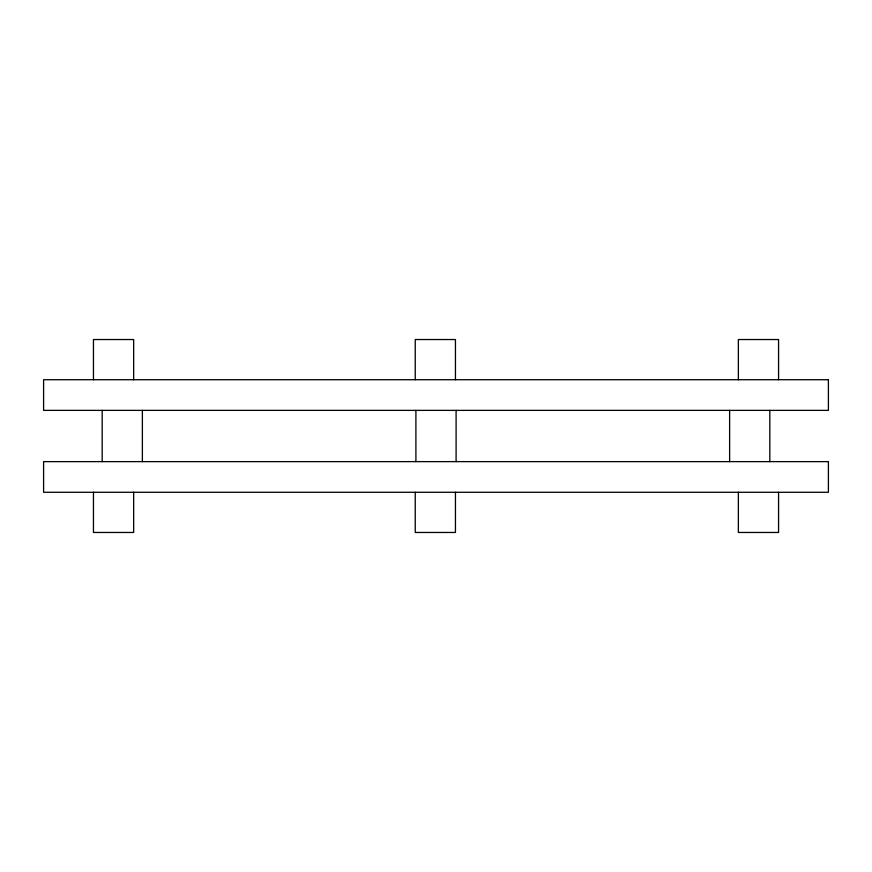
<?xml version="1.0" encoding="UTF-8"?>
<svg xmlns="http://www.w3.org/2000/svg" width="872" height="872" viewBox="0 0 872 872"><rect width="100%" height="100%" fill="white"/><g stroke="black" fill="none" stroke-linecap="round" stroke-linejoin="round"><path stroke-width="1.31" d="M93.457 379.723L93.457 339.535L133.656 339.535L133.656 379.723M415.246 379.723L415.246 339.535L455.446 339.535L455.446 379.723M778.565 379.723L778.565 339.535L738.366 339.535L738.366 379.723M778.565 492.277L778.565 532.465L738.366 532.465L738.366 492.277M769.823 410.374L769.823 461.626M729.624 410.374L729.624 461.626M456.1 410.374L456.1 461.626M455.446 492.277L455.446 532.465L415.246 532.465L415.246 492.277M415.9 410.374L415.9 461.626M142.376 410.374L142.376 461.626M133.656 492.277L133.656 532.465L93.457 532.465L93.457 492.277M102.177 410.374L102.177 461.626M828.4 379.723L43.6 379.723L43.6 410.374L828.4 410.374L828.4 379.723M828.4 461.626L43.6 461.626L43.6 492.277L828.4 492.277L828.4 461.626"/></g></svg>
